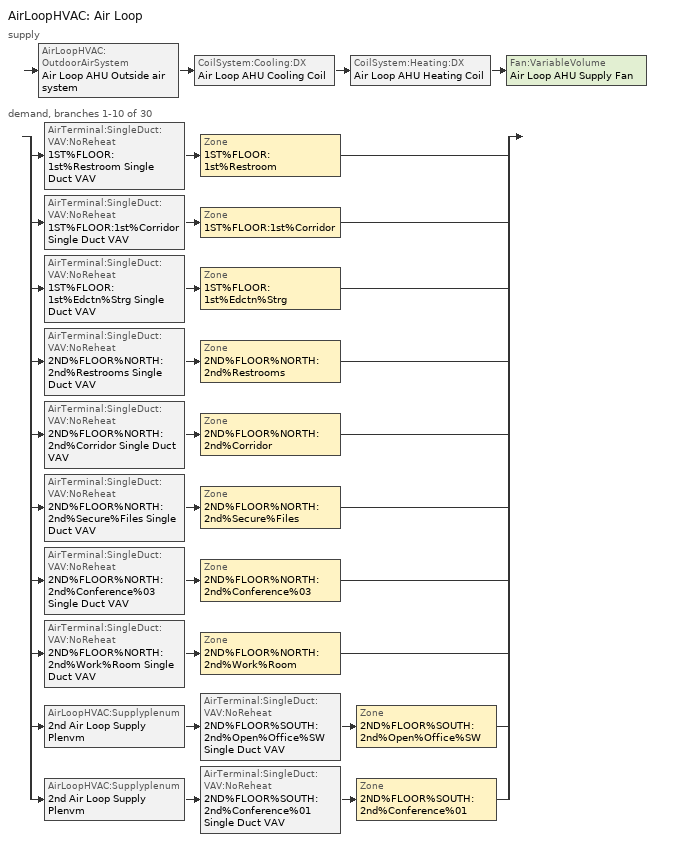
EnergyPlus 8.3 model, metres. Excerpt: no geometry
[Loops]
AirLoopHVAC 'Air Loop'
 supply: AirLoopHVAC:OutdoorAirSystem 'Air Loop AHU Outside air system' > CoilSystem:Cooling:DX 'Air Loop AHU Cooling Coil' > CoilSystem:Heating:DX 'Air Loop AHU Heating Coil' > Fan:VariableVolume 'Air Loop AHU Supply Fan'
 demand, branches 1-10 of 30: split
  | AirTerminal:SingleDuct:VAV:NoReheat '1ST%FLOOR:1st%Restroom Single Duct VAV' > Zone '1ST%FLOOR:1st%Restroom'
  | AirTerminal:SingleDuct:VAV:NoReheat '1ST%FLOOR:1st%Corridor Single Duct VAV' > Zone '1ST%FLOOR:1st%Corridor'
  | AirTerminal:SingleDuct:VAV:NoReheat '1ST%FLOOR:1st%Edctn%Strg Single Duct VAV' > Zone '1ST%FLOOR:1st%Edctn%Strg'
  | AirTerminal:SingleDuct:VAV:NoReheat '2ND%FLOOR%NORTH:2nd%Restrooms Single Duct VAV' > Zone '2ND%FLOOR%NORTH:2nd%Restrooms'
  | AirTerminal:SingleDuct:VAV:NoReheat '2ND%FLOOR%NORTH:2nd%Corridor Single Duct VAV' > Zone '2ND%FLOOR%NORTH:2nd%Corridor'
  | AirTerminal:SingleDuct:VAV:NoReheat '2ND%FLOOR%NORTH:2nd%Secure%Files Single Duct VAV' > Zone '2ND%FLOOR%NORTH:2nd%Secure%Files'
  | AirTerminal:SingleDuct:VAV:NoReheat '2ND%FLOOR%NORTH:2nd%Conference%03 Single Duct VAV' > Zone '2ND%FLOOR%NORTH:2nd%Conference%03'
  | AirTerminal:SingleDuct:VAV:NoReheat '2ND%FLOOR%NORTH:2nd%Work%Room Single Duct VAV' > Zone '2ND%FLOOR%NORTH:2nd%Work%Room'
  | AirLoopHVAC:Supplyplenum '2nd Air Loop Supply Plenvm' > AirTerminal:SingleDuct:VAV:NoReheat '2ND%FLOOR%SOUTH:2nd%Open%Office%SW Single Duct VAV' > Zone '2ND%FLOOR%SOUTH:2nd%Open%Office%SW'
  | AirLoopHVAC:Supplyplenum '2nd Air Loop Supply Plenvm' > AirTerminal:SingleDuct:VAV:NoReheat '2ND%FLOOR%SOUTH:2nd%Conference%01 Single Duct VAV' > Zone '2ND%FLOOR%SOUTH:2nd%Conference%01'
[Material] Roughness=Rough; Thermal Absorptance=0.9; Solar Absorptance=0.7; Visible Absorptance=0.7
Name | Thickness {m} | Conductivity {W/m-K} | Density {kg/m3} | Specific Heat {J/kg-K}
1_1_10012 | 0.058 | 0.03 | 43 | 1210
1_2_10007 | 0.1016 | 1.311 | 2240 | 836.8
[WindowMaterial:Glazing]
2: Optical Data Type=SpectralAverage; Thickness {m}=0.003; Solar Transmittance at Normal Incidence=0.837; Front Side Solar Reflectance at Normal Incidence=0.075; Back Side Solar Reflectance at Normal Incidence=0.075; Visible Transmittance at Normal Incidence=0.898; Front Side Visible Reflectance at Normal Incidence=0.081; Back Side Visible Reflectance at Normal Incidence=0.081; Infrared Transmittance at Normal Incidence=0; Front Side Infrared Hemispherical Emissivity=0.84; Back Side Infrared Hemispherical Emissivity=0.84; Conductivity {W/m-K}=0.9; Dirt Correction Factor for Solar and Visible Transmittance=1
[Construction]
2: 1_2_10007, 1_1_10012
[WindowProperty:FrameAndDivider]
2: Frame Width {m}=0.0635; Frame Outside Projection {m}=0; Frame Inside Projection {m}=0; Frame Conductance {W/m2-K}=9.5; Ratio of Frame-Edge Glass Conductance to Center-Of-Glass Conductance=1; Frame Solar Absorptance=0.5; Frame Visible Absorptance=0.5; Frame Thermal Hemispherical Emissivity=0.9; Divider Type=DividedLite; Divider Width {m}=0; Number of Horizontal Dividers=0; Number of Vertical Dividers=0; Divider Outside Projection {m}=0; Divider Inside Projection {m}=0; Divider Conductance {W/m2-K}=0; Ratio of Divider-Edge Glass Conductance to Center-Of-Glass Conductance=1; Divider Solar Absorptance=0; Divider Visible Absorptance=0; Divider Thermal Hemispherical Emissivity=0.9; Outside Reveal Solar Absorptance=0.5; Inside Sill Depth {m}=0; Inside Sill Solar Absorptance=0.5; Inside Reveal Depth {m}=0; Inside Reveal Solar Absorptance=0.5
[DesignSpecification:OutdoorAir]
OA_DesignSpec: Outdoor Air Method=AirChanges/Hour; Outdoor Air Flow Air Changes per Hour=1; Outdoor Air Flow Rate Fraction Schedule=OAFrac Schedule
[DesignSpecification:ZoneAirDistribution] Zone Air Distribution Effectiveness in Cooling Mode=1; Zone Air Distribution Effectiveness in Heating Mode=1
SZ DZAD 1ST%FLOOR:1st%Restroom; SZ DZAD 1ST%FLOOR:1st%Corridor; SZ DZAD 1ST%FLOOR:1st%Edctn%Strg; SZ DZAD 2ND%FLOOR%SOUTH:2nd%Conference%01; SZ DZAD 2ND%FLOOR%NORTH:2nd%Restrooms; SZ DZAD 2ND%FLOOR%NORTH:2nd%Corridor; SZ DZAD 2ND%FLOOR%NORTH:2nd%Secure%Files; SZ DZAD 2ND%FLOOR%NORTH:2nd%Conference%03; SZ DZAD 2ND%FLOOR%NORTH:2nd%Work%Room; SZ DZAD 2ND%FLOOR%SOUTH:2nd%Open%Office%SW
[Sizing:Zone] Zone Cooling Design Supply Air Temperature Input Method=SupplyAirTemperature; Zone Cooling Design Supply Air Temperature {C}=14; Zone Heating Design Supply Air Temperature Input Method=SupplyAirTemperature; Zone Heating Design Supply Air Temperature {C}=40; Zone Cooling Design Supply Air Humidity Ratio {kgWater/kgDryAir}=0.008; Zone Heating Design Supply Air Humidity Ratio {kgWater/kgDryAir}=0.008; Design Specification Outdoor Air Object=OA_DesignSpec; Cooling Design Air Flow Method=DesignDay; Cooling Design Air Flow Rate {m3/s}=0; Cooling Minimum Air Flow per Zone Floor Area {m3/s-m2}=0.000762; Cooling Minimum Air Flow {m3/s}=0; Cooling Minimum Air Flow Fraction=0; Heating Design Air Flow Method=DesignDay; Heating Design Air Flow Rate {m3/s}=0; Heating Maximum Air Flow per Zone Floor Area {m3/s-m2}=0.002032; Heating Maximum Air Flow {m3/s}=0.141576; Heating Maximum Air Flow Fraction=0
Name | Design Specification Zone Air Distribution Object
1ST%FLOOR:1st%Restroom | SZ DZAD 1ST%FLOOR:1st%Restroom
1ST%FLOOR:1st%Corridor | SZ DZAD 1ST%FLOOR:1st%Corridor
1ST%FLOOR:1st%Edctn%Strg | SZ DZAD 1ST%FLOOR:1st%Edctn%Strg
2ND%FLOOR%SOUTH:2nd%Conference%01 | SZ DZAD 2ND%FLOOR%SOUTH:2nd%Conference%01
2ND%FLOOR%NORTH:2nd%Restrooms | SZ DZAD 2ND%FLOOR%NORTH:2nd%Restrooms
2ND%FLOOR%NORTH:2nd%Corridor | SZ DZAD 2ND%FLOOR%NORTH:2nd%Corridor
2ND%FLOOR%NORTH:2nd%Secure%Files | SZ DZAD 2ND%FLOOR%NORTH:2nd%Secure%Files
2ND%FLOOR%NORTH:2nd%Conference%03 | SZ DZAD 2ND%FLOOR%NORTH:2nd%Conference%03
2ND%FLOOR%NORTH:2nd%Work%Room | SZ DZAD 2ND%FLOOR%NORTH:2nd%Work%Room
2ND%FLOOR%SOUTH:2nd%Open%Office%SW | SZ DZAD 2ND%FLOOR%SOUTH:2nd%Open%Office%SW
[Sizing:System]
Air Loop: Type of Load to Size On=Sensible; Design Outdoor Air Flow Rate {m3/s}=autosize; Central Heating Maximum System Air Flow Ratio=0.3; Preheat Design Temperature {C}=7; Preheat Design Humidity Ratio {kgWater/kgDryAir}=0.008; Precool Design Temperature {C}=12.8; Precool Design Humidity Ratio {kgWater/kgDryAir}=0.008; Central Cooling Design Supply Air Temperature {C}=14; Central Heating Design Supply Air Temperature {C}=26; Type of Zone Sum to Use=Noncoincident; 100% Outdoor Air in Cooling=No; 100% Outdoor Air in Heating=No; Central Cooling Design Supply Air Humidity Ratio {kgWater/kgDryAir}=0.0085; Central Heating Design Supply Air Humidity Ratio {kgWater/kgDryAir}=0.008; Cooling Supply Air Flow Rate Method=Designday; Cooling Supply Air Flow Rate {m3/s}=0; Heating Supply Air Flow Rate Method=Designday; Heating Supply Air Flow Rate {m3/s}=0; System Outdoor Air Method=ZoneSum; Zone Maximum Outdoor Air Fraction=1; Cooling Design Capacity Method=CoolingDesignCapacity; Cooling Design Capacity {W}=autosize; Heating Design Capacity Method=HeatingDesignCapacity; Heating Design Capacity {W}=autosize; Central Cooling Capacity Control Method=OnOff
[ZoneControl:Thermostat] Control Type Schedule=HVACTemplate-Always 4
Name | Zone or ZoneList | Control 1
1ST%FLOOR:1st%Restroom Thermostat | 1ST%FLOOR:1st%Restroom | 1ST%FLOOR:1st%Restroom Thermostat Dual SP Control
1ST%FLOOR:1st%Corridor Thermostat | 1ST%FLOOR:1st%Corridor | 1ST%FLOOR:1st%Corridor Thermostat Dual SP Control
1ST%FLOOR:1st%Edctn%Strg Thermostat | 1ST%FLOOR:1st%Edctn%Strg | 1ST%FLOOR:1st%Edctn%Strg Thermostat Dual SP Control
2ND%FLOOR%SOUTH:2nd%Open%Office%SW Thermostat | 2ND%FLOOR%SOUTH:2nd%Open%Office%SW | 2ND%FLOOR%SOUTH:2nd%Open%Office%SW Thermostat Dual SP Control
2ND%FLOOR%SOUTH:2nd%Conference%01 Thermostat | 2ND%FLOOR%SOUTH:2nd%Conference%01 | 2ND%FLOOR%SOUTH:2nd%Conference%01 Thermostat Dual SP Control
2ND%FLOOR%NORTH:2nd%Restrooms Thermostat | 2ND%FLOOR%NORTH:2nd%Restrooms | 2ND%FLOOR%NORTH:2nd%Restrooms Thermostat Dual SP Control
2ND%FLOOR%NORTH:2nd%Corridor Thermostat | 2ND%FLOOR%NORTH:2nd%Corridor | 2ND%FLOOR%NORTH:2nd%Corridor Thermostat Dual SP Control
2ND%FLOOR%NORTH:2nd%Secure%Files Thermostat | 2ND%FLOOR%NORTH:2nd%Secure%Files | 2ND%FLOOR%NORTH:2nd%Secure%Files Thermostat Dual SP Control
2ND%FLOOR%NORTH:2nd%Conference%03 Thermostat | 2ND%FLOOR%NORTH:2nd%Conference%03 | 2ND%FLOOR%NORTH:2nd%Conference%03 Thermostat Dual SP Control
2ND%FLOOR%NORTH:2nd%Work%Room Thermostat | 2ND%FLOOR%NORTH:2nd%Work%Room | 2ND%FLOOR%NORTH:2nd%Work%Room Thermostat Dual SP Control
[ThermostatSetpoint:DualSetpoint]
Name | Heating Setpoint Temperature Schedule | Cooling Setpoint Temperature Schedule
1ST%FLOOR:1st%Restroom Thermostat Dual SP Control; 1ST%FLOOR:1st%Corridor Thermostat Dual SP Control; 1ST%FLOOR:1st%Edctn%Strg Thermostat Dual SP Control; 2ND%FLOOR%NORTH:2nd%Restrooms Thermostat Dual SP Control; 2ND%FLOOR%NORTH:2nd%Corridor Thermostat Dual SP Control; 2ND%FLOOR%NORTH:2nd%Secure%Files Thermostat Dual SP Control; 2ND%FLOOR%NORTH:2nd%Work%Room Thermostat Dual SP Control | ZoneHeatingSetpoint | ZoneCoolingSetpoint
2ND%FLOOR%SOUTH:2nd%Open%Office%SW Thermostat Dual SP Control | ZoneHeatingSetpoint_2ndSW | ZoneCoolingSetpoint_2ndSW
2ND%FLOOR%SOUTH:2nd%Conference%01 Thermostat Dual SP Control | ZoneHeatingSetpoint_2ndConf01 | ZoneCoolingSetpoint_2ndConf01
2ND%FLOOR%NORTH:2nd%Conference%03 Thermostat Dual SP Control | ZoneHeatingSetpoint_2ndConf03 | ZoneCoolingSetpoint_2ndConf03
[AirTerminal:SingleDuct:VAV:NoReheat] Availability Schedule=2; Maximum Air Flow Rate {m3/s}=autosize; Zone Minimum Air Flow Input Method=Constant; Constant Minimum Air Flow Fraction=0; Design Specification Outdoor Air Object=OA_DesignSpec
1ST%FLOOR:1st%Restroom Single Duct VAV; 1ST%FLOOR:1st%Corridor Single Duct VAV; 1ST%FLOOR:1st%Edctn%Strg Single Duct VAV; 2ND%FLOOR%NORTH:2nd%Restrooms Single Duct VAV; 2ND%FLOOR%NORTH:2nd%Corridor Single Duct VAV; 2ND%FLOOR%NORTH:2nd%Secure%Files Single Duct VAV; 2ND%FLOOR%NORTH:2nd%Conference%03 Single Duct VAV; 2ND%FLOOR%NORTH:2nd%Work%Room Single Duct VAV; 2ND%FLOOR%SOUTH:2nd%Conference%01 Single Duct VAV; 2ND%FLOOR%SOUTH:2nd%Open%Office%SW Single Duct VAV
[Zone equipment]
1ST%FLOOR:1st%Restroom: 1ST%FLOOR:1st%Restroom Single Duct VAV
1ST%FLOOR:1st%Corridor: 1ST%FLOOR:1st%Corridor Single Duct VAV
1ST%FLOOR:1st%Edctn%Strg: 1ST%FLOOR:1st%Edctn%Strg Single Duct VAV
2ND%FLOOR%SOUTH:2nd%Conference%01: 2ND%FLOOR%SOUTH:2nd%Conference%01 Single Duct VAV
2ND%FLOOR%NORTH:2nd%Restrooms: 2ND%FLOOR%NORTH:2nd%Restrooms Single Duct VAV
2ND%FLOOR%NORTH:2nd%Corridor: 2ND%FLOOR%NORTH:2nd%Corridor Single Duct VAV
2ND%FLOOR%NORTH:2nd%Secure%Files: 2ND%FLOOR%NORTH:2nd%Secure%Files Single Duct VAV
2ND%FLOOR%NORTH:2nd%Conference%03: 2ND%FLOOR%NORTH:2nd%Conference%03 Single Duct VAV
2ND%FLOOR%NORTH:2nd%Work%Room: 2ND%FLOOR%NORTH:2nd%Work%Room Single Duct VAV
2ND%FLOOR%SOUTH:2nd%Open%Office%SW: 2ND%FLOOR%SOUTH:2nd%Open%Office%SW Single Duct VAV
[Fan:VariableVolume]
Desiccant Regen Fan: 2, 0.7, 222, autosize, FixedFlowRate, 0.25, 0, 0.9, 1, 0, 1, 0, 0, 0
Air Loop AHU Supply Fan: ahuFanOp, 0.79, 1740.595, 4.25, FixedFlowRate, 0.25, 1.17, 0.81, 1, 0.0013, 0.147, 0.9506, -.0998, 0, Air Loop AHU Heating Coil Air Outlet Node
[CoilSystem:Heating:DX]
Air Loop AHU Heating Coil: Availability Schedule=dxheatingSch; Heating Coil=Heat Pump DX Heating Coil 1
[CoilSystem:Cooling:DX]
Air Loop AHU Cooling Coil: Availability Schedule=dxcoolingSch; Cooling Coil=Heat Pump DX Cooling Coil 1; Dehumidification Control Type=None; Run on Sensible Load=yes; Run on Latent Load=No
[Coil:Cooling:DX:SingleSpeed]
Heat Pump DX Cooling Coil 1: alwaysOn, 104450.5, 0.6139, 4.06, 5.3125, HPACCoolCapFT, HPACCoolCapFFF, HPACCOOLEIRFT, HPACCOOLEIRFFF, HPACCOOLPLFFPLR, DX Condenser Air Node, AirCooled
[Coil:Heating:DX:SingleSpeed]
Heat Pump DX Heating Coil 1: Availability Schedule=alwaysOn; Gross Rated Heating Capacity {W}=123320.8; Gross Rated Heating COP {W/W}=4.06; Rated Air Flow Rate {m3/s}=5.3125; Heating Capacity Function of Temperature Curve=HPACHeatCapFT; Heating Capacity Function of Flow Fraction Curve=HPACHeatCapFFF; Energy Input Ratio Function of Temperature Curve=HPACHeatEIRFT; Energy Input Ratio Function of Flow Fraction Curve=HPACHeatEIRFFF; Part Load Fraction Correlation Curve=HPACCOOLPLFFPLR; Minimum Outdoor Dry-Bulb Temperature for Compressor Operation {C}=-20; Resistive Defrost Heater Capacity {W}=autosize
[Coil:Heating:Electric]
Desiccant Regen Coil: Availability Schedule=alwaysOn; Efficiency=1; Nominal Capacity {W}=500
[Dehumidifier:Desiccant:NoFans]
Desiccant 1: Availability Schedule=alwaysOn; Control Type=LeavingMaximumHumidityRatioSetpoint; Leaving Maximum Humidity Ratio Setpoint {kgWater/kgDryAir}=0.007; Nominal Process Air Flow Rate {m3/s}=5.85; Nominal Process Air Velocity {m/s}=2.5; Rotor Power {W}=10; Regeneration Coil=Desiccant Regen Coil; Regeneration Fan=Desiccant Regen Fan; Performance Model Type=DEFAULT
[HeatExchanger:AirToAir:FlatPlate]
OA Heat Recovery 1: Availability Schedule=CoolingCoilSchedule; Flow Arrangement Type=CounterFlow; Economizer Lockout=Yes; Ratio of Supply to Secondary hA Values=1; Nominal Supply Air Flow Rate {m3/s}=5.85; Nominal Supply Air Inlet Temperature {C}=5; Nominal Supply Air Outlet Temperature {C}=15; Nominal Secondary Air Flow Rate {m3/s}=5.85; Nominal Secondary Air Inlet Temperature {C}=20; Nominal Electric Power {W}=200
[Controller:OutdoorAir]
Air Loop AHU  Outdoor Air Controller: Minimum Outdoor Air Flow Rate {m3/s}=5.85; Maximum Outdoor Air Flow Rate {m3/s}=5.85; Minimum Limit Type=FixedMinimum; Minimum Outdoor Air Schedule=oaFracSche; High Humidity Control=No
[AirLoopHVAC]
Air Loop: Design Supply Air Flow Rate {m3/s} 80% speed lock=autosize
[AirLoopHVAC:Supplyplenum]
2nd Air Loop Supply Plenvm: Zone=2nd%Plenvm:2nd%Plenvm%False
[SetpointManager:Scheduled] Control Variable=Temperature
Name | Schedule | Setpoint Node or NodeList
Air Loop Supply Side Outlet Setpoint Manager | AHUAirSetpoint | Air Loop Supply Side Outlet 1
Cooling Coil Outlet Air Setpoint Manager | CoolingCoilSetpoint | AIR LOOP AHU COOLING COIL AIR OUTLET NODE
Heating Coil Outlet Air Setpoint Manager | HeatingCoilSetpoint | AIR LOOP AHU HEATING COIL AIR OUTLET NODE
[SetpointManager:SingleZone:Humidity:Maximum]
1ST%FLOOR:1st%Research%Open%SM Zone Dehumidifying Humidistat Manager: Setpoint Node or NodeList=Mixed Air Node
[SetpointManager:OutdoorAirPretreat]
Desiccant Set Point Manager: Control Variable=MaximumHumidityRatio; Minimum Setpoint Temperature {C}=-99; Maximum Setpoint Temperature {C}=99; Minimum Setpoint Humidity Ratio {kgWater/kgDryAir}=0.00001; Maximum Setpoint Humidity Ratio {kgWater/kgDryAir}=1; Setpoint Node or NodeList=Desiccant Process Outlet Node
[Schedule:Compact]
HVACTemplate-Always 4: Through: 12/31, For: AllDays, Until: 24:00, 4
2; alwaysOn: Through: 12/31, For: AllDays, Until: 24:00, 1
OAFrac Schedule: Through: 12/31, For: AllDays, Until: 24:00, 0.5
ZoneHeatingSetpoint_2ndSW; ZoneHeatingSetpoint_2ndConf01; ZoneHeatingSetpoint_2ndConf03: Through: 12/31, For: AllDays, Until: 24:00, 21.1
ZoneCoolingSetpoint_2ndSW; ZoneCoolingSetpoint_2ndConf01; ZoneCoolingSetpoint_2ndConf03: Through: 12/31, For: AllDays, Until: 24:00, 24.4
dxheatingSch: Through: 12/31, For: AllDays, Until: 24:00, 0
AHUAirSetpoint: Through: 15 May, For: allDays, Until: 24:00, 50, Through: 30 Sept, For: allDays, Until: 24:00, 5, Through: 31 Dec, For: allDays, Until: 24:00, 50
CoolingCoilSchedule; CoolingCoilSetpoint; HeatingCoilSetpoint: Through: 31 Dec, For: allDays, Until: 24:00, 18
ZoneHeatingSetpoint: Through: 31 Dec, For: allDays, Until: 24:00, 22
ZoneCoolingSetpoint: Through: 31 Dec, For: allDays, Until: 24:00, 24
[Schedule:File] ScheduleType=Any Number; File Name-eval_env=/home/zhiangz/Dropbox/phd_bpd/csl_control_prj/input/x.csv; Rows to Skip at Top=1; Column Separator=Comma; Minutes per Item=5
Name | Column Number
dxcoolingSch | 9
oaFracSche | 10
ahuFanOp | 11
[Curve:Biquadratic] Minimum Value of x=12.77778; Maximum Value of x=23.88889; Minimum Value of y=18; Maximum Value of y=46.11111; Input Unit Type for X=Temperature; Input Unit Type for Y=Temperature; Output Unit Type=Dimensionless
Name | Coefficient1 Constant | Coefficient2 x | Coefficient3 x**2 | Coefficient4 y | Coefficient5 y**2 | Coefficient6 x*y
HPACCoolCapFT | 0.766956 | 0.0107756 | -4.14703e-05 | 0.00134961 | -0.000261144 | 0.000457488
HPACCOOLEIRFT | 0.297145 | 0.0430933 | -0.000748766 | 0.00597727 | 0.000482112 | -0.000956448
[Curve:Cubic]
Name | Coefficient1 Constant | Coefficient2 x | Coefficient3 x**2 | Coefficient4 x**3 | Minimum Value of x | Maximum Value of x | Input Unit Type for X | Output Unit Type
HPACHeatCapFT | 0.758746 | 0.027626 | 0.000148716 | 3.4992e-06 | -20 | 20 | Temperature | Dimensionless
HPACHeatCapFFF | 0.84 | 0.16 | 0 | 0 | 0.5 | 1.5
HPACHeatEIRFT | 1.19248 | -0.0300438 | 0.00103745 | -2.3328e-05 | -20 | 20 | Temperature | Dimensionless
[Curve:Quadratic]
Name | Coefficient1 Constant | Coefficient2 x | Coefficient3 x**2 | Minimum Value of x | Maximum Value of x
HPACCoolCapFFF | 0.8 | 0.2 | 0 | 0.5 | 1.5
HPACCOOLEIRFFF | 1.156 | -0.1816 | 0.0256 | 0.5 | 1.5
HPACCOOLPLFFPLR | 0.85 | 0.15 | 0 | 0 | 1
HPACHeatEIRFFF | 1.3824 | -0.4336 | 0.0512 | 0 | 1
